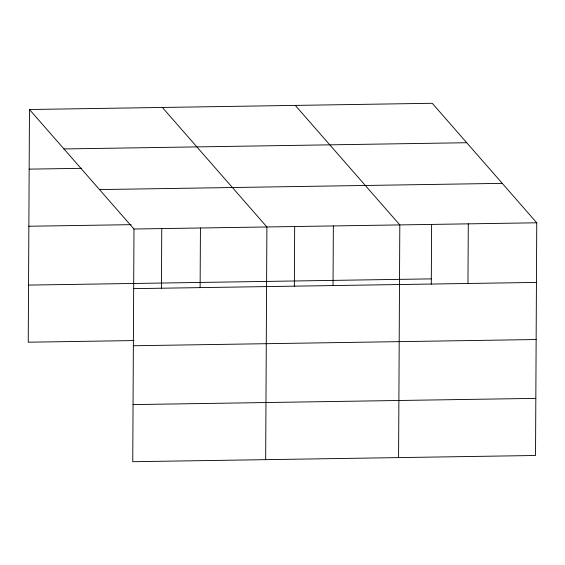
<?xml version="1.0" encoding="UTF-8"?>
<svg xmlns="http://www.w3.org/2000/svg" width="565" height="565" viewBox="0 0 565 565"><rect width="100%" height="100%" fill="white"/><g stroke="black" fill="none" stroke-linecap="round" stroke-linejoin="round"><path stroke-width="0.85" d="M29.472 109.511L133.976 229.016L132.754 461.711L535.528 455.489L536.75 222.794L432.246 103.289L29.472 109.511L28.25 342.206L134.06 340.568M161.435 288.312L161.752 228.585M200.123 287.613L200.434 227.992M265.67 459.656L266.892 226.961L162.381 107.456M294.351 286.257L294.669 226.537M333.039 285.565L333.35 225.936M398.586 457.608L399.808 224.912L295.297 105.408M431.293 284.146L431.611 224.418M467.968 283.475L468.279 223.853M63.958 148.948L466.732 142.726M29.154 169.133L81.621 168.328M99.489 189.579L502.264 183.357M28.857 226.247L131.165 224.665M133.976 229.016L536.75 222.794M28.547 285.092L431.321 278.87M133.665 288.644L536.439 282.422M133.361 345.752L536.136 339.53M133.058 404.597L535.832 398.374"/></g></svg>
